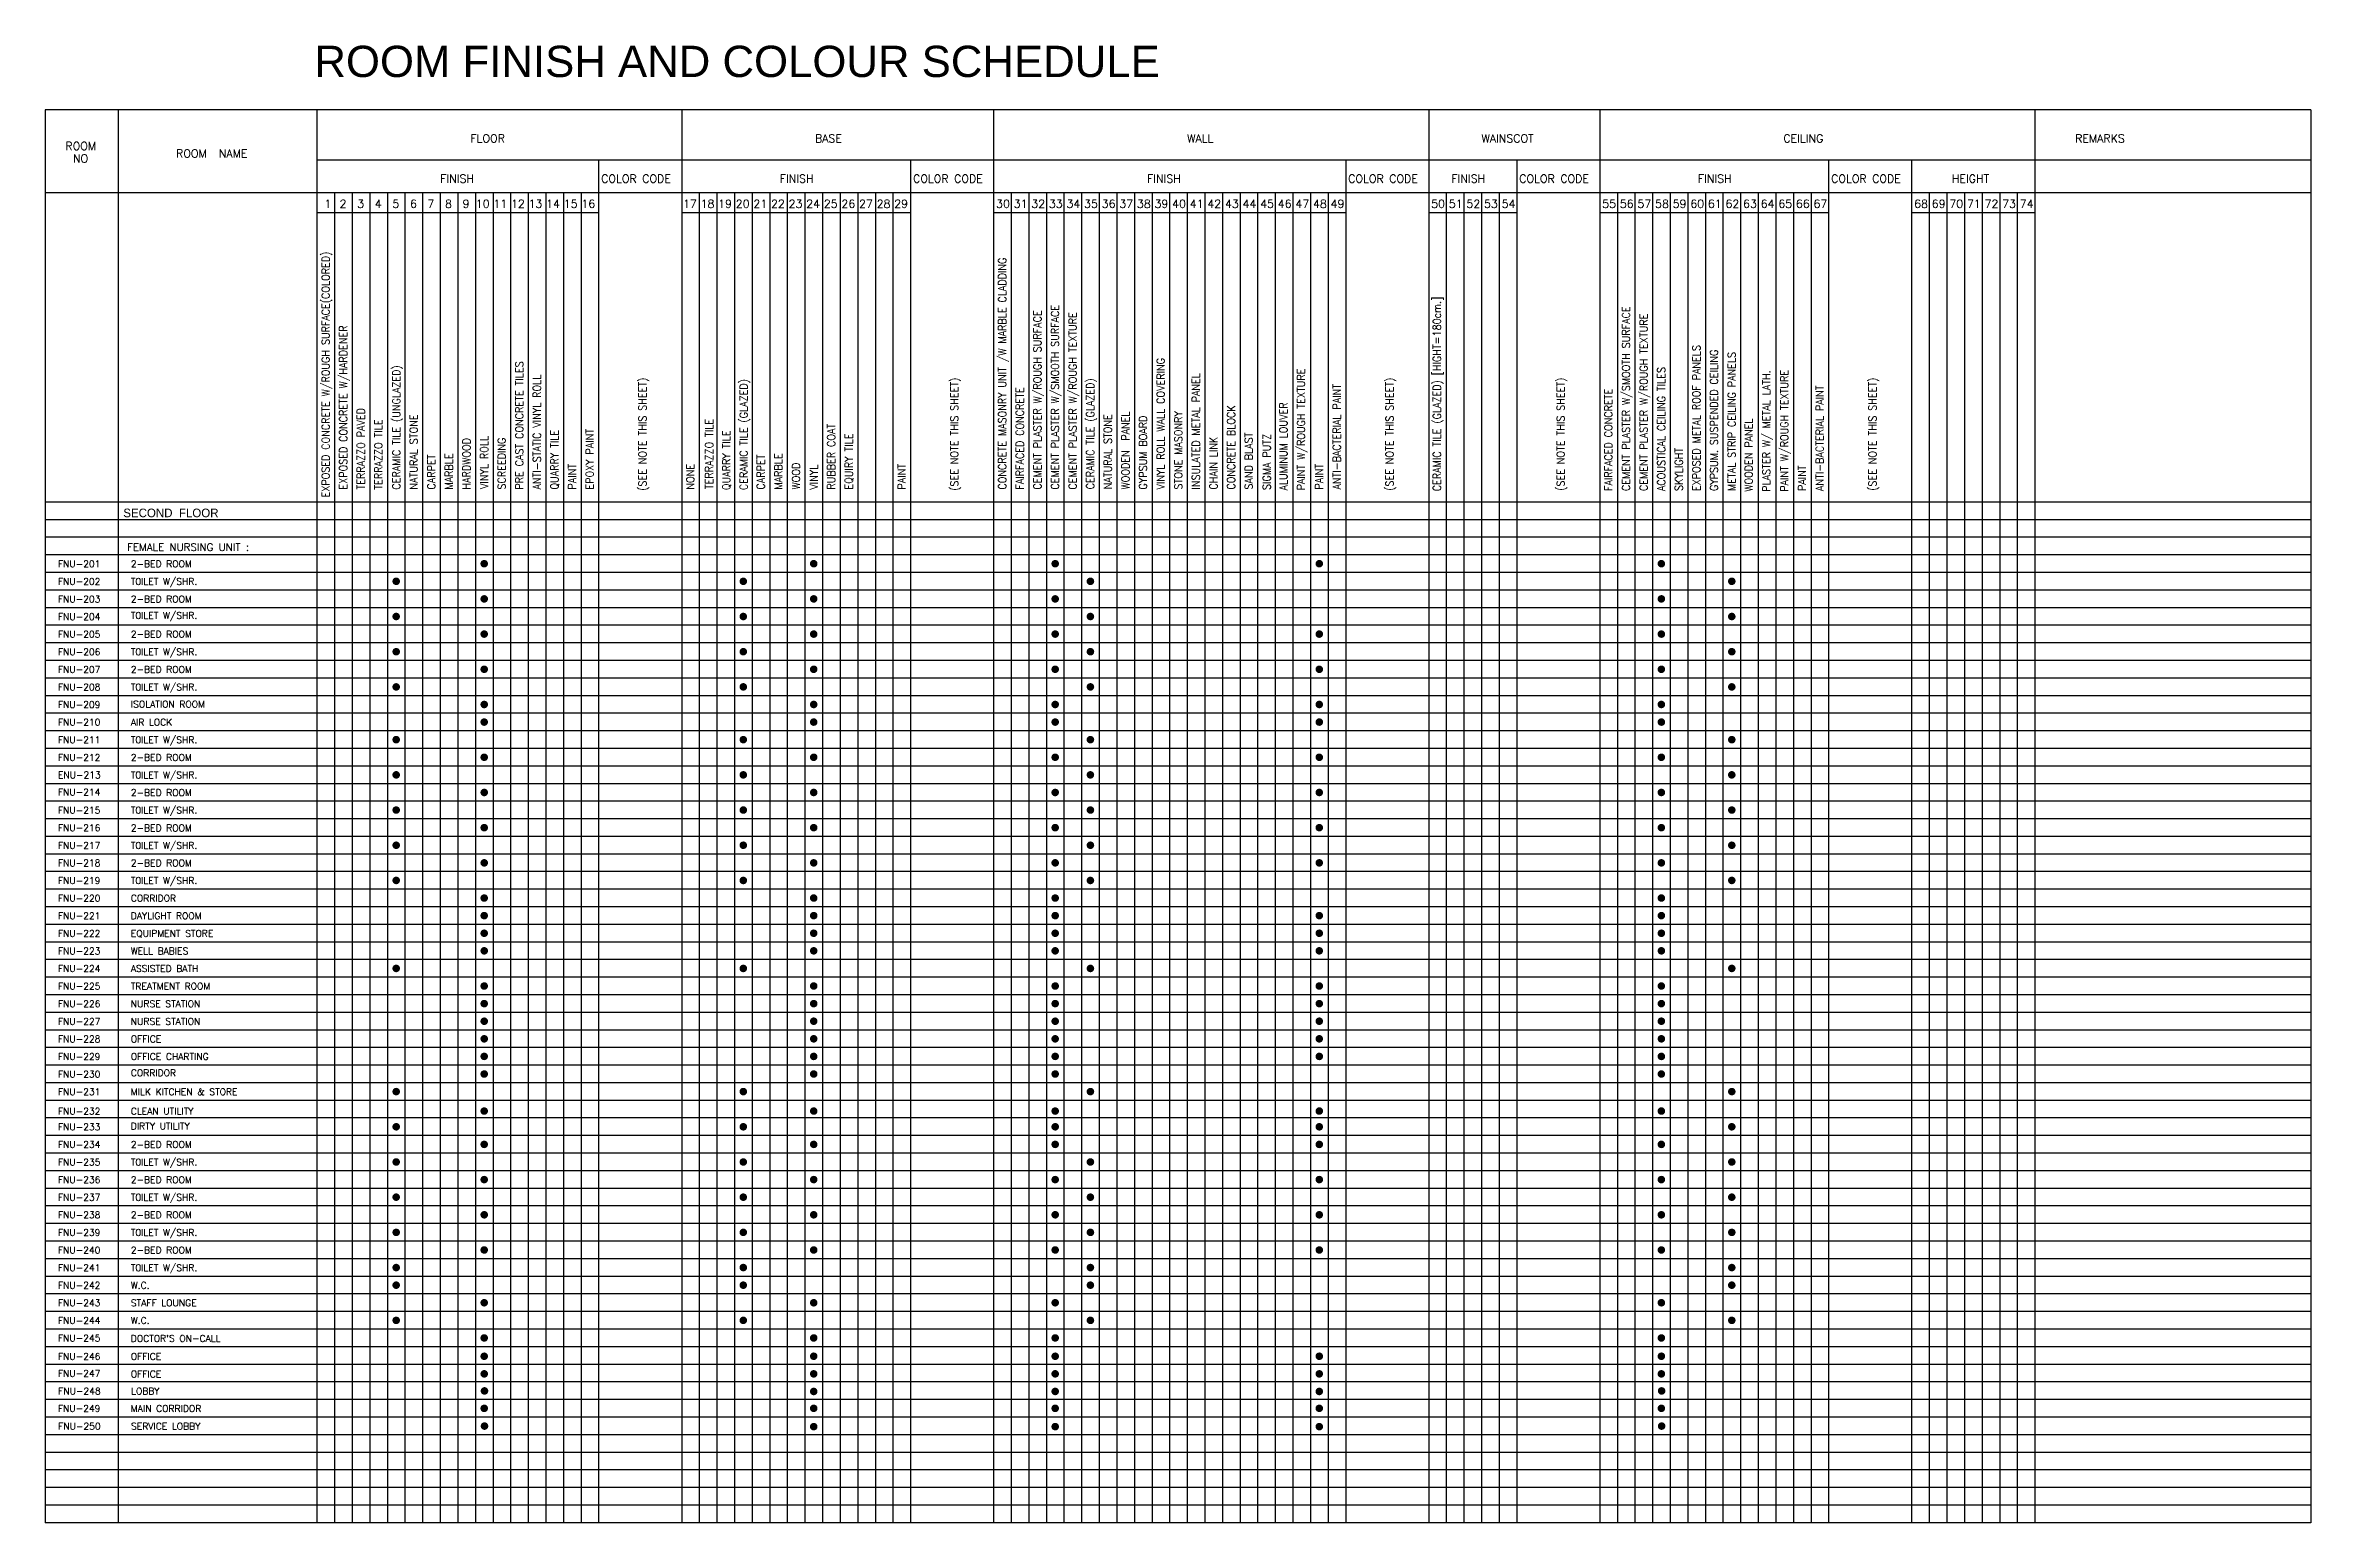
# Model space of a CAD drawing. Extents: x 1060064 to 1161388, y 33709 to 99830.
import ezdxf

# ---------------------------------------------------------------- set-up
doc = ezdxf.new("R2010")
doc.units = 0
doc.layers.get('0').update_dxf_attribs({"linetype": 'CONTINUOUS'})
for name, color, linetype in [('LIFTS', 1, 'CONTINUOUS'), ('LINE', 5, 'CONTINUOUS'), ('RAKA', 2, 'CONTINUOUS'), ('TEXT', 2, 'CONTINUOUS')]:
    doc.layers.add(name, color=color, linetype=linetype)
doc.styles.add('EBORD2', font='romand.shx')
doc.styles.add('ROMANC', font='romanc', dxfattribs={"height": 0.1})
doc.styles.add('ROMANS', font='ROMANS.shx', dxfattribs={"height": 200})
doc.styles.add('STYLE1', font='')
doc.styles.add('STYLE2', font='swissek.ttf')
doc.styles.get('STYLE1').set_extended_font_data('Andalus')

# ---------------------------------------------------------------- blocks, each defined once
blk = doc.blocks.new('DOT1')
at = {"color": 2, "const_width": 150}
blk.add_lwpolyline([(-425, -350, 1), (-275, -350, 1)], format="xyb", close=True, dxfattribs=at)

msp = doc.modelspace()

# ---------------------------------------------------------------- linework, layer by layer
at = {"layer": 'LINE', "color": 2}
for p, q in [((1060064, 96943), (1060064, 33709)), ((1161388, 96943), (1060064, 96943)), ((1161388, 96943), (1060064, 96943)), ((1063327, 96943), (1063327, 79384)), ((1072214, 96943), (1072214, 79384)), ((1088527, 96943), (1088527, 79384)), ((1102477, 96943), (1102477, 79384)), ((1121939, 96943), (1121939, 79384)), ((1129589, 96943), (1129589, 79384)), ((1149052, 96943), (1149052, 79384)), ((1161388, 96943), (1161388, 79384)), ((1161388, 94693), (1072214, 94693)), ((1084814, 94693), (1084814, 79384)), ((1098764, 94693), (1098764, 79384)), ((1118227, 94693), (1118227, 79384)), ((1125877, 94693), (1125877, 79384)), ((1139827, 94693), (1139827, 79384)), ((1143539, 94693), (1143539, 33709)), ((1161388, 93231), (1060064, 93231)), ((1103264, 93231), (1103264, 79384)), ((1104052, 93231), (1104052, 79384)), ((1104839, 93231), (1104839, 79384)), ((1105627, 93231), (1105627, 79384)), ((1106414, 93231), (1106414, 79384)), ((1107202, 93231), (1107202, 79384)), ((1107989, 93231), (1107989, 79384)), ((1108777, 93231), (1108777, 79384)), ((1109564, 93231), (1109564, 79384)), ((1110352, 93231), (1110352, 79384)), ((1111139, 93231), (1111139, 79384)), ((1111927, 93231), (1111927, 79384)), ((1112714, 93231), (1112714, 79384)), ((1113502, 93231), (1113502, 79384)), ((1114289, 93231), (1114289, 79384)), ((1115077, 93231), (1115077, 79384)), ((1115864, 93231), (1115864, 79384)), ((1116652, 93231), (1116652, 79384)), ((1117439, 93231), (1117439, 79384)), ((1084814, 92331), (1072214, 92331)), ((1098764, 92331), (1088527, 92331)), ((1118227, 92331), (1102477, 92331)), ((1125877, 92331), (1121939, 92331)), ((1139827, 92331), (1129589, 92331)), ((1149052, 92331), (1143539, 92331)), ((1161388, 79384), (1060064, 79384)), ((1063327, 79384), (1063327, 33709)), ((1072214, 79384), (1072214, 33709)), ((1084814, 79384), (1084814, 33709)), ((1088527, 79384), (1088527, 33709)), ((1098764, 79384), (1098764, 33709)), ((1102477, 79384), (1102477, 33709)), ((1118227, 79384), (1118227, 33709)), ((1121939, 79384), (1121939, 33709)), ((1125877, 79384), (1125877, 33709)), ((1129589, 79384), (1129589, 33709)), ((1139827, 79384), (1139827, 33709)), ((1149052, 79384), (1149052, 33709)), ((1161388, 79384), (1161388, 33709)), ((1161388, 78597), (1060064, 78597)), ((1161388, 33709), (1060064, 33709)), ((1161388, 33709), (1060064, 33709))]:
    msp.add_line(p, q, dxfattribs=at)
at = {"layer": 'LINE'}
for p, q in [((1073002, 93231), (1073002, 79384)), ((1073789, 93231), (1073789, 79384)), ((1074577, 93231), (1074577, 79384)), ((1075364, 93231), (1075364, 79384)), ((1076152, 93231), (1076152, 79384)), ((1076939, 93231), (1076939, 79384)), ((1077727, 93231), (1077727, 79384)), ((1078514, 93231), (1078514, 79384)), ((1079302, 93231), (1079302, 79384)), ((1080089, 93231), (1080089, 79384)), ((1080877, 93231), (1080877, 79384)), ((1081664, 93231), (1081664, 79384)), ((1082452, 93231), (1082452, 79384)), ((1083239, 93231), (1083239, 79384)), ((1084027, 93231), (1084027, 79384)), ((1089314, 93231), (1089314, 79384)), ((1090102, 93231), (1090102, 79384)), ((1090889, 93231), (1090889, 79384)), ((1091677, 93231), (1091677, 79384)), ((1092464, 93231), (1092464, 79384)), ((1093252, 93231), (1093252, 79384)), ((1094039, 93231), (1094039, 79384)), ((1094827, 93231), (1094827, 79384)), ((1095614, 93231), (1095614, 79384)), ((1096402, 93231), (1096402, 79384)), ((1097189, 93231), (1097189, 79384)), ((1097977, 93231), (1097977, 79384)), ((1122727, 93231), (1122727, 79384)), ((1123514, 93231), (1123514, 79384)), ((1124302, 93231), (1124302, 79384)), ((1125089, 93231), (1125089, 79384)), ((1130377, 93231), (1130377, 79384)), ((1131164, 93231), (1131164, 79384)), ((1131952, 93231), (1131952, 79384)), ((1132739, 93231), (1132739, 79384)), ((1133527, 93231), (1133527, 79384)), ((1134314, 93231), (1134314, 79384)), ((1135102, 93231), (1135102, 79384)), ((1135889, 93231), (1135889, 79384)), ((1136677, 93231), (1136677, 79384)), ((1137464, 93231), (1137464, 79384)), ((1138252, 93231), (1138252, 79384)), ((1139039, 93231), (1139039, 79384)), ((1144327, 93231), (1144327, 33709)), ((1145114, 93231), (1145114, 33709)), ((1145902, 93231), (1145902, 33709)), ((1146689, 93231), (1146689, 33709)), ((1147477, 93231), (1147477, 79384)), ((1148264, 93231), (1148264, 79384)), ((1073002, 79384), (1073002, 33709)), ((1073789, 79384), (1073789, 33709)), ((1074577, 79384), (1074577, 33709)), ((1075364, 79384), (1075364, 33709)), ((1076152, 79384), (1076152, 33709)), ((1076939, 79384), (1076939, 33709)), ((1077727, 79384), (1077727, 33709)), ((1078514, 79384), (1078514, 33709)), ((1079302, 79384), (1079302, 33709)), ((1080089, 79384), (1080089, 33709)), ((1080877, 79384), (1080877, 33709)), ((1081664, 79384), (1081664, 33709)), ((1082452, 79384), (1082452, 33709)), ((1083239, 79384), (1083239, 33709)), ((1084027, 79384), (1084027, 33709)), ((1089314, 79384), (1089314, 33709)), ((1090102, 79384), (1090102, 33709)), ((1090889, 79384), (1090889, 33709)), ((1091677, 79384), (1091677, 33709)), ((1092464, 79384), (1092464, 33709)), ((1093252, 79384), (1093252, 33709)), ((1094039, 79384), (1094039, 33709)), ((1094827, 79384), (1094827, 33709)), ((1095614, 79384), (1095614, 33709)), ((1096402, 79384), (1096402, 33709)), ((1097189, 79384), (1097189, 33709)), ((1097977, 79384), (1097977, 33709)), ((1103264, 79384), (1103264, 33709)), ((1104052, 79384), (1104052, 33709)), ((1104839, 79384), (1104839, 33709)), ((1105627, 79384), (1105627, 33709)), ((1106414, 79384), (1106414, 33709)), ((1107202, 79384), (1107202, 33709)), ((1107989, 79384), (1107989, 33709)), ((1108777, 79384), (1108777, 33709)), ((1109564, 79384), (1109564, 33709)), ((1110352, 79384), (1110352, 33709)), ((1111139, 79384), (1111139, 33709)), ((1111927, 79384), (1111927, 33709)), ((1112714, 79384), (1112714, 33709)), ((1113502, 79384), (1113502, 33709)), ((1114289, 79384), (1114289, 33709)), ((1115077, 79384), (1115077, 33709)), ((1115864, 79384), (1115864, 33709)), ((1116652, 79384), (1116652, 33709)), ((1117439, 79384), (1117439, 33709)), ((1122727, 79384), (1122727, 33709)), ((1123514, 79384), (1123514, 33709)), ((1124302, 79384), (1124302, 33709)), ((1125089, 79384), (1125089, 33709)), ((1130377, 79384), (1130377, 33709)), ((1131164, 79384), (1131164, 33709)), ((1131952, 79384), (1131952, 33709)), ((1132739, 79384), (1132739, 33709)), ((1133527, 79384), (1133527, 33709)), ((1134314, 79384), (1134314, 33709)), ((1135102, 79384), (1135102, 33709)), ((1135889, 79384), (1135889, 33709)), ((1136677, 79384), (1136677, 33709)), ((1137464, 79384), (1137464, 33709)), ((1138252, 79384), (1138252, 33709)), ((1139039, 79384), (1139039, 33709)), ((1147477, 79384), (1147477, 33709)), ((1148264, 79384), (1148264, 33709)), ((1161388, 77809), (1060064, 77809)), ((1161388, 77022), (1060064, 77022)), ((1161388, 76234), (1060064, 76234)), ((1161388, 76234), (1060064, 76234)), ((1161388, 75447), (1060064, 75447)), ((1161388, 74659), (1060064, 74659)), ((1161388, 73872), (1060064, 73872)), ((1161388, 73084), (1060064, 73084)), ((1161388, 72297), (1060064, 72297)), ((1161388, 71509), (1060064, 71509)), ((1161388, 70722), (1060064, 70722)), ((1161388, 69934), (1060064, 69934)), ((1161388, 69147), (1060064, 69147)), ((1161388, 68359), (1060064, 68359)), ((1161388, 67572), (1060064, 67572)), ((1161388, 66784), (1060064, 66784)), ((1161388, 65997), (1060064, 65997)), ((1161388, 65209), (1060064, 65209)), ((1161388, 64422), (1060064, 64422)), ((1161388, 63634), (1060064, 63634)), ((1161388, 62847), (1060064, 62847)), ((1161388, 62059), (1060064, 62059)), ((1161388, 61272), (1060064, 61272)), ((1161388, 60484), (1060064, 60484)), ((1161388, 59697), (1060064, 59697)), ((1161388, 58909), (1060064, 58909)), ((1161388, 58122), (1060064, 58122)), ((1161388, 57334), (1060064, 57334)), ((1161388, 56547), (1060064, 56547)), ((1161388, 55759), (1060064, 55759)), ((1161388, 54972), (1060064, 54972)), ((1161388, 54184), (1060064, 54184)), ((1161388, 53397), (1060064, 53397)), ((1161388, 52609), (1060064, 52609)), ((1161388, 51822), (1060064, 51822)), ((1161388, 51034), (1060064, 51034)), ((1161388, 50247), (1060064, 50247)), ((1161388, 49459), (1060064, 49459)), ((1161388, 48672), (1060064, 48672)), ((1161388, 47884), (1060064, 47884)), ((1161388, 47097), (1060064, 47097)), ((1161388, 46309), (1060064, 46309)), ((1161388, 45522), (1060064, 45522)), ((1161388, 44734), (1060064, 44734)), ((1161388, 43947), (1060064, 43947)), ((1161388, 43159), (1060064, 43159)), ((1161388, 42372), (1060064, 42372)), ((1161388, 41584), (1060064, 41584)), ((1161388, 41584), (1060064, 41584)), ((1161388, 40797), (1060064, 40797)), ((1161388, 40797), (1060064, 40797)), ((1161388, 40009), (1060064, 40009)), ((1161388, 40009), (1060064, 40009)), ((1161388, 39222), (1060064, 39222)), ((1161388, 39222), (1060064, 39222)), ((1161388, 38434), (1060064, 38434)), ((1161388, 38434), (1060064, 38434)), ((1161388, 37647), (1060064, 37647)), ((1161388, 37647), (1060064, 37647)), ((1161388, 36859), (1060064, 36859)), ((1161388, 36859), (1060064, 36859)), ((1161388, 36072), (1060064, 36072)), ((1161388, 36072), (1060064, 36072)), ((1161388, 35284), (1060064, 35284)), ((1161388, 35284), (1060064, 35284)), ((1161388, 34497), (1060064, 34497)), ((1161388, 34497), (1060064, 34497)), ((1161388, 34497), (1060064, 34497)), ((1161388, 34497), (1060064, 34497))]:
    msp.add_line(p, q, dxfattribs=at)

# ---------------------------------------------------------------- block references
at = {"layer": 'LIFTS', "yscale": 1.125, "zscale": 1.125}
for p, xscale in [((1076152, 76234), 1.125), ((1080089, 77022), 1.125), ((1091677, 76234), 1.125), ((1094827, 77022), 1.125), ((1105627, 77022), 1.125), ((1107202, 76234), 1.125), ((1117439, 77022), 1.125), ((1132739, 77022), 1.125), ((1135889, 76234), 1.125), ((1080089, 75447), 1.125), ((1094827, 75447), 1.125), ((1105627, 75447), 1.125), ((1132739, 75447), 1.125), ((1076152, 74659), 1.125), ((1091677, 74659), 1.125), ((1107202, 74659), 1.125), ((1135889, 74659), 1.125), ((1080089, 73872), 1.125), ((1094827, 73872), 1.125), ((1105627, 73872), 1.125), ((1117439, 73872), 1.125), ((1132739, 73872), 1.125), ((1076152, 73084), 1.125), ((1080089, 72297), 1.125), ((1091677, 73084), 1.125), ((1094827, 72297), 1.125), ((1105627, 72297), 1.125), ((1107202, 73084), 1.125), ((1117439, 72297), 1.125), ((1132739, 72297), 1.125), ((1135889, 73084), 1.125), ((1076152, 71509), 1.125), ((1091677, 71509), 1.125), ((1107202, 71509), 1.125), ((1135889, 71509), 1.125), ((1080089, 70722), 1.125), ((1094827, 70722), 1.125), ((1105627, 70722), 1.125), ((1117439, 70722), 1.125), ((1132739, 70722), 1.125), ((1076152, 69147), 1.125), ((1080089, 69934), 1.125), ((1091677, 69147), 1.125), ((1094827, 69934), 1.125), ((1105627, 69934), 1.125), ((1107202, 69147), 1.125), ((1117439, 69934), 1.125), ((1132739, 69934), 1.125), ((1135889, 69147), 1.125), ((1080089, 68359), 1.125), ((1094827, 68359), 1.125), ((1105627, 68359), 1.125), ((1117439, 68359), 1.125), ((1132739, 68359), 1.125), ((1076152, 67572), 1.125), ((1091677, 67572), 1.125), ((1107202, 67572), 1.125), ((1135889, 67572), 1.125), ((1080089, 66784), 1.125), ((1094827, 66784), 1.125), ((1105627, 66784), 1.125), ((1117439, 66784), 1.125), ((1132739, 66784), 1.125), ((1076152, 65997), 1.125), ((1080089, 65209), 1.125), ((1091677, 65997), 1.125), ((1094827, 65209), 1.125), ((1105627, 65209), 1.125), ((1107202, 65997), 1.125), ((1117439, 65209), 1.125), ((1132739, 65209), 1.125), ((1135889, 65997), 1.125), ((1076152, 64422), 1.125), ((1091677, 64422), 1.125), ((1107202, 64422), 1.125), ((1135889, 64422), 1.125), ((1080089, 63634), 1.125), ((1094827, 63634), 1.125), ((1105627, 63634), 1.125), ((1117439, 63634), 1.125), ((1132739, 63634), 1.125), ((1076152, 62847), 1.125), ((1080089, 62059), 1.125), ((1091677, 62847), 1.125), ((1094827, 62059), 1.125), ((1105627, 62059), 1.125), ((1107202, 62847), 1.125), ((1132739, 62059), 1.125), ((1135889, 62847), 1.125), ((1080089, 61272), 1.125), ((1094827, 61272), 1.125), ((1105627, 61272), 1.125), ((1117439, 61272), 1.125), ((1132739, 61272), 1.125), ((1080089, 60484), 1.125), ((1094827, 60484), 1.125), ((1105627, 60484), 1.125), ((1117439, 60484), 1.125), ((1132739, 60484), 1.125), ((1080089, 59697), 1.125), ((1094827, 59697), 1.125), ((1105627, 59697), 1.125), ((1117439, 59697), 1.125), ((1132739, 59697), 1.125), ((1076152, 58909), 1.125), ((1080089, 58122), 1.125), ((1091677, 58909), 1.125), ((1094827, 58122), 1.125), ((1105627, 58122), 1.125), ((1107202, 58909), 1.125), ((1117439, 58122), 1.125), ((1132739, 58122), 1.125), ((1135889, 58909), 1.125), ((1080089, 57334), 1.125), ((1094827, 57334), 1.125), ((1105627, 57334), 1.125), ((1117439, 57334), 1.125), ((1132739, 57334), 1.125), ((1080089, 56547), 1.125), ((1094827, 56547), 1.125), ((1105627, 56547), 1.125), ((1117439, 56547), 1.125), ((1132739, 56547), 1.125), ((1080089, 55759), 1.125), ((1080089, 54972), 1.125), ((1094827, 55759), 1.125), ((1094827, 54972), 1.125), ((1105627, 55759), 1.125), ((1105627, 54972), 1.125), ((1117439, 55759), 1.125), ((1117439, 54972), 1.125), ((1132739, 55759), 1.125), ((1132739, 54972), 1.125), ((1080089, 54184), 1.125), ((1094827, 54184), 1.125), ((1105627, 54184), 1.125), ((1132739, 54184), 1.125), ((1076152, 53397), 1.125), ((1091677, 53397), 1.125), ((1107202, 53397), 1.125), ((1135889, 53397), 1.125), ((1080089, 52526), 1.125), ((1094827, 52526), 1.125), ((1105627, 52526), 1.125), ((1117439, 52526), 1.125), ((1132739, 52526), 1.125), ((1076152, 51822), 1.125), ((1080089, 51034), 1.125), ((1091677, 51822), 1.125), ((1094827, 51034), 1.125), ((1105627, 51822), 1.125), ((1105627, 51034), 1.125), ((1117439, 51822), 1.125), ((1117439, 51034), 1.125), ((1132739, 51034), 1.125), ((1135102, 51822), -1.125), ((1076152, 50247), 1.125), ((1091677, 50247), 1.125), ((1107202, 50247), 1.125), ((1135889, 50247), 1.125), ((1080089, 49459), 1.125), ((1094827, 49459), 1.125), ((1105627, 49459), 1.125), ((1117439, 49459), 1.125), ((1132739, 49459), 1.125), ((1076152, 48672), 1.125), ((1080089, 47884), 1.125), ((1091677, 48672), 1.125), ((1094827, 47884), 1.125), ((1105627, 47884), 1.125), ((1107202, 48672), 1.125), ((1117439, 47884), 1.125), ((1132739, 47884), 1.125), ((1135889, 48672), 1.125), ((1076152, 47097), 1.125), ((1091677, 47097), 1.125), ((1107202, 47097), 1.125), ((1135889, 47097), 1.125), ((1080089, 46309), 1.125), ((1094827, 46309), 1.125), ((1105627, 46309), 1.125), ((1117439, 46309), 1.125), ((1132739, 46309), 1.125), ((1076152, 45522), 1.125), ((1091677, 45522), 1.125), ((1107202, 45522), 1.125), ((1135889, 45522), 1.125), ((1076152, 44734), 1.125), ((1080089, 43947), 1.125), ((1091677, 44734), 1.125), ((1094827, 43947), 1.125), ((1105627, 43947), 1.125), ((1107202, 44734), 1.125), ((1132739, 43947), 1.125), ((1132739, 43947), 1.125), ((1135889, 44734), 1.125), ((1076152, 43159), 1.125), ((1091677, 43159), 1.125), ((1107202, 43159), 1.125), ((1135889, 43159), 1.125), ((1080089, 42372), 1.125), ((1094827, 42372), 1.125), ((1105627, 42372), 1.125), ((1132739, 42372), 1.125), ((1080089, 41553), 1.125), ((1080089, 40765), 1.125), ((1094827, 41553), 1.125), ((1094827, 40765), 1.125), ((1105627, 41553), 1.125), ((1105627, 40765), 1.125), ((1117439, 41553), 1.125), ((1117439, 40765), 1.125), ((1132739, 41553), 1.125), ((1132739, 40765), 1.125), ((1080101, 40002), 1.125), ((1094827, 39978), 1.125), ((1105627, 39978), 1.125), ((1117439, 39978), 1.125), ((1132751, 40002), 1.125), ((1080089, 39222), 1.125), ((1094827, 39222), 1.125), ((1105627, 39222), 1.125), ((1117439, 39222), 1.125), ((1132739, 39222), 1.125), ((1080101, 38427), 1.125), ((1094827, 38403), 1.125), ((1105627, 38403), 1.125), ((1117439, 38403), 1.125), ((1132751, 38427), 1.125)]:
    msp.add_blockref('DOT1', p, dxfattribs=dict(at, xscale=xscale))

# ---------------------------------------------------------------- texts
at = {"color": 1, "style": 'STYLE2'}
msp.add_text('ROOM FINISH AND COLOUR SCHEDULE', height=1400, dxfattribs=at).set_placement((1072099, 98409))
at = {"layer": 'LINE', "color": 2}
for s, height, style, p in [('1', 360, 'ROMANS', (1072552, 92556)), ('2', 360, 'ROMANS', (1073227, 92556)), ('3', 360, 'ROMANS', (1074014, 92556)), ('4', 360, 'ROMANS', (1074802, 92556)), ('5', 360, 'ROMANS', (1075589, 92556)), ('6', 360, 'ROMANS', (1076377, 92556)), ('7', 360, 'ROMANS', (1077154, 92556)), ('8', 360, 'ROMANS', (1077941, 92556)), ('9', 360, 'ROMANS', (1078729, 92556)), ('10', 360, 'ROMANS', (1079316, 92556)), ('11', 360, 'ROMANS', (1080103, 92556)), ('12', 360, 'ROMANS', (1080891, 92556)), ('13', 360, 'ROMANS', (1081678, 92556)), ('14', 360, 'ROMANS', (1082466, 92556)), ('15', 360, 'ROMANS', (1083253, 92556)), ('16', 360, 'ROMANS', (1084041, 92556)), ('17', 360, 'ROMANS', (1088585, 92556)), ('18', 360, 'ROMANS', (1089373, 92556)), ('19', 360, 'ROMANS', (1090160, 92556)), ('20', 360, 'ROMANS', (1090948, 92556)), ('21', 360, 'ROMANS', (1091735, 92556)), ('22', 360, 'ROMANS', (1092523, 92556)), ('23', 360, 'ROMANS', (1093310, 92556)), ('24', 360, 'ROMANS', (1094098, 92556)), ('25', 360, 'ROMANS', (1094885, 92556)), ('26', 360, 'ROMANS', (1095673, 92556)), ('27', 360, 'ROMANS', (1096460, 92556)), ('28', 360, 'ROMANS', (1097248, 92556)), ('29', 360, 'ROMANS', (1098035, 92556)), ('30', 360, 'ROMANS', (1102589, 92556)), ('31', 360, 'ROMANS', (1103377, 92556)), ('32', 360, 'ROMANS', (1104164, 92556)), ('33', 360, 'ROMANS', (1104952, 92556)), ('34', 360, 'ROMANS', (1105739, 92556)), ('35', 360, 'ROMANS', (1106527, 92556)), ('36', 360, 'ROMANS', (1107314, 92556)), ('37', 360, 'ROMANS', (1108102, 92556)), ('38', 360, 'ROMANS', (1108889, 92556)), ('39', 360, 'ROMANS', (1109677, 92556)), ('40', 360, 'ROMANS', (1110464, 92556)), ('41', 360, 'ROMANS', (1111252, 92556)), ('42', 360, 'ROMANS', (1112039, 92556)), ('43', 360, 'ROMANS', (1112827, 92556)), ('44 ', 360, 'ROMANS', (1113614, 92556)), ('45', 360, 'ROMANS', (1114402, 92556)), ('46', 360, 'ROMANS', (1115189, 92556)), ('47', 360, 'ROMANS', (1115977, 92556)), ('48', 360, 'ROMANS', (1116764, 92556)), ('49', 360, 'ROMANS', (1117552, 92556)), ('50', 360, 'ROMANS', (1122052, 92556)), ('51', 360, 'ROMANS', (1122839, 92556)), ('52', 360, 'ROMANS', (1123627, 92556)), ('53', 360, 'ROMANS', (1124414, 92556)), ('54', 360, 'ROMANS', (1125202, 92556)), ('55', 360, 'ROMANS', (1129702, 92556)), ('56', 360, 'ROMANS', (1130489, 92556)), ('57', 360, 'ROMANS', (1131277, 92556)), ('58', 360, 'ROMANS', (1132064, 92556)), ('59', 360, 'ROMANS', (1132852, 92556)), ('60', 360, 'ROMANS', (1133639, 92556)), ('61', 360, 'ROMANS', (1134427, 92556)), ('62', 360, 'ROMANS', (1135214, 92556)), ('63', 360, 'ROMANS', (1136002, 92556)), ('64 ', 360, 'ROMANS', (1136789, 92556)), ('65', 360, 'ROMANS', (1137577, 92556)), ('66', 360, 'ROMANS', (1138364, 92556)), ('67', 360, 'ROMANS', (1139152, 92556)), ('68', 360, 'ROMANS', (1143652, 92556)), ('69', 360, 'ROMANS', (1144439, 92556)), ('70', 360, 'ROMANS', (1145227, 92556)), ('71', 360, 'ROMANS', (1146014, 92556)), ('72', 360, 'ROMANS', (1146802, 92556)), ('73', 360, 'ROMANS', (1147589, 92556)), ('74', 360, 'ROMANS', (1148377, 92556)), ('FEMALE NURSING UNIT :', 337.5, 'ROMANC', (1063720, 77202)), ('FNU-201', 300, 'EBORD2', (1060627, 76471)), ('T0ILET W/SHR.', 300, 'EBORD2', (1063889, 75683)), ('2-BED ROOM', 300, 'EBORD2', (1063889, 76471)), ('FNU-202', 300, 'EBORD2', (1060627, 75683)), ('FNU-203', 300, 'EBORD2', (1060627, 74896)), ('2-BED ROOM', 300, 'EBORD2', (1063889, 74896)), ('FNU-204', 300, 'EBORD2', (1060627, 74108)), ('T0ILET W/SHR.', 300, 'EBORD2', (1063889, 74162)), ('FNU-205', 300, 'EBORD2', (1060627, 73321)), ('2-BED ROOM', 300, 'EBORD2', (1063889, 73325)), ('FNU-206', 300, 'EBORD2', (1060627, 72533)), ('FNU-207', 300, 'EBORD2', (1060627, 71746)), ('T0ILET W/SHR.', 300, 'EBORD2', (1063889, 72533)), ('2-BED ROOM', 300, 'EBORD2', (1063889, 71746)), ('FNU-208', 300, 'EBORD2', (1060627, 70958)), ('T0ILET W/SHR.', 300, 'EBORD2', (1063889, 70958)), ('FNU-209', 300, 'EBORD2', (1060627, 70171)), ('ISOLATION ROOM', 300, 'EBORD2', (1063889, 70189)), ('FNU-210', 300, 'EBORD2', (1060627, 69383)), ('AIR LOCK', 300, 'EBORD2', (1063889, 69383)), ('T0ILET W/SHR.', 300, 'EBORD2', (1063889, 68596)), ('FNU-211', 300, 'EBORD2', (1060627, 68596)), ('FNU-212', 300, 'EBORD2', (1060627, 67808)), ('2-BED ROOM', 300, 'EBORD2', (1063889, 67808)), ('ENU-213', 300, 'EBORD2', (1060627, 67022)), ('T0ILET W/SHR.', 300, 'EBORD2', (1063889, 67021)), ('FNU-214', 300, 'EBORD2', (1060627, 66258)), ('2-BED ROOM', 300, 'EBORD2', (1063889, 66233)), ('FNU-215', 300, 'EBORD2', (1060627, 65446)), ('FNU-216', 300, 'EBORD2', (1060627, 64658)), ('T0ILET W/SHR.', 300, 'EBORD2', (1063889, 65446)), ('2-BED ROOM', 300, 'EBORD2', (1063889, 64650)), ('FNU-217', 300, 'EBORD2', (1060627, 63871)), ('T0ILET W/SHR.', 300, 'EBORD2', (1063889, 63871)), ('FNU-218', 300, 'EBORD2', (1060627, 63084)), ('2-BED ROOM', 300, 'EBORD2', (1063889, 63083)), ('FNU-219', 300, 'EBORD2', (1060627, 62296)), ('FNU-220', 300, 'EBORD2', (1060627, 61508)), ('T0ILET W/SHR.', 300, 'EBORD2', (1063889, 62296)), ('CORRIDOR', 300, 'EBORD2', (1063889, 61508)), ('FNU-221', 300, 'EBORD2', (1060627, 60721)), ('DAYLIGHT ROOM', 300, 'EBORD2', (1063889, 60721)), ('FNU-222', 300, 'EBORD2', (1060627, 59933)), ('EQUIPMENT STORE', 300, 'EBORD2', (1063889, 59933)), ('FNU-223', 300, 'EBORD2', (1060627, 59146)), ('WELL BABIES', 300, 'EBORD2', (1063889, 59146)), ('FNU-224', 300, 'EBORD2', (1060627, 58358)), ('FNU-225', 300, 'EBORD2', (1060627, 57571)), ('ASSISTED BATH', 300, 'EBORD2', (1063889, 58358)), ('TREATMENT ROOM', 300, 'EBORD2', (1063889, 57571)), ('FNU-226', 300, 'EBORD2', (1060627, 56783)), ('NURSE STATION', 300, 'EBORD2', (1063889, 56783)), ('FNU-227', 300, 'EBORD2', (1060627, 55996)), ('NURSE STATION', 300, 'EBORD2', (1063889, 55996)), ('FNU-228', 300, 'EBORD2', (1060627, 55208)), ('FNU-229', 300, 'EBORD2', (1060627, 54421)), ('OFFICE', 300, 'EBORD2', (1063889, 55208)), ('OFFICE CHARTING', 300, 'EBORD2', (1063889, 54421)), ('FNU-230', 300, 'EBORD2', (1060627, 53633)), ('CORRIDOR', 300, 'EBORD2', (1063889, 53691)), ('FNU-231', 300, 'EBORD2', (1060627, 52846)), ('MILK KITCHEN & STORE', 300, 'EBORD2', (1063889, 52846)), ('FNU-232', 300, 'EBORD2', (1060627, 51974)), ('CLEAN UTILITY', 300, 'EBORD2', (1063889, 51974)), ('FNU-233', 300, 'EBORD2', (1060627, 51271)), ('FNU-234', 300, 'EBORD2', (1060627, 50484)), ('2-BED ROOM', 300, 'EBORD2', (1063889, 50483)), ('DIRTY UTILITY', 300, 'EBORD2', (1063889, 51310)), ('FNU-235', 300, 'EBORD2', (1060627, 49696)), ('T0ILET W/SHR.', 300, 'EBORD2', (1063889, 49696)), ('FNU-236', 300, 'EBORD2', (1060627, 48909)), ('2-BED ROOM', 300, 'EBORD2', (1063889, 48908)), ('FNU-237', 300, 'EBORD2', (1060627, 48121)), ('FNU-238', 300, 'EBORD2', (1060627, 47334)), ('T0ILET W/SHR.', 300, 'EBORD2', (1063889, 48121)), ('2-BED ROOM', 300, 'EBORD2', (1063889, 47333)), ('FNU-239', 300, 'EBORD2', (1060627, 46546)), ('T0ILET W/SHR.', 300, 'EBORD2', (1063889, 46546)), ('FNU-240', 300, 'EBORD2', (1060627, 45759)), ('2-BED ROOM', 300, 'EBORD2', (1063889, 45758)), ('FNU-241', 300, 'EBORD2', (1060627, 44971)), ('T0ILET W/SHR.', 300, 'EBORD2', (1063889, 44971)), ('FNU-242', 300, 'EBORD2', (1060627, 44183)), ('FNU-243', 300, 'EBORD2', (1060627, 43396)), ('W.C.', 300, 'EBORD2', (1063889, 44183)), ('STAFF LOUNGE', 300, 'EBORD2', (1063889, 43396)), ('FNU-244', 300, 'EBORD2', (1060627, 42608)), ('W.C.', 300, 'EBORD2', (1063889, 42608)), ('FNU-245', 300, 'EBORD2', (1060627, 41821)), ("DOCTOR'S ON-CALL", 300, 'EBORD2', (1063889, 41806)), ('FNU-246', 300, 'EBORD2', (1060627, 41002)), ('FNU-247', 300, 'EBORD2', (1060627, 40243)), ('OFFICE', 300, 'EBORD2', (1063889, 41002)), ('FNU-248', 300, 'EBORD2', (1060638, 39450)), ('OFFICE', 300, 'EBORD2', (1063889, 40214)), ('LOBBY', 300, 'EBORD2', (1063901, 39450)), ('FNU-249', 300, 'EBORD2', (1060627, 38671)), ('MAIN CORRIDOR', 300, 'EBORD2', (1063889, 38671)), ('FNU-250', 300, 'EBORD2', (1060638, 37875)), ('SERVICE LOBBY', 300, 'EBORD2', (1063901, 37875))]:
    msp.add_text(s, height=height, dxfattribs=dict(at, style=style)).set_placement(p)
at = {"layer": 'LINE', "color": 2, "style": 'EBORD2', "width": 0.9}
for s, p in [('EXPOSED CONCRETE W/ROUGH SURFACE(COLORED)', (1072777, 79593)), ('CONCRETE MASONRY UNIT /W MARBLE CLADDING', (1103039, 79947)), ('CEMENT PLASTER W/SMOOTH SURFACE', (1105402, 79947)), ('CERAMIC TILE (GLAZED) [HIGHT=180cm.]', (1122480, 79872)), ('CEMENT PLASTER W/SMOOTH SURFACE', (1130939, 79880)), ('EXPOSED CONCRETE W/HARDENER', (1073564, 79947)), ('CEMENT PLASTER W/ROUGH SURFACE', (1104614, 79947)), ('CEMENT PLASTER W/ROUGH TEXTURE', (1106189, 79947)), ('CEMENT PLASTER W/ROUGH TEXTURE', (1131727, 79880)), ('EXPOSED METAL ROOF PANELS', (1134089, 79880)), ('GYPSUM. SUSPENDED CEILING', (1134877, 79880)), ('METAL STRIP CEILING PANELS', (1135664, 79880)), ('CERAMIC TILE (UNGLAZED)', (1075941, 79946)), ('PRE CAST CONCRETE TILES', (1081439, 79947)), ('ANTI-STATIC VINYL ROLL', (1082227, 79947)), ('VINYL ROLL WALL COVERING', (1110127, 79947)), ('INSULATED METAL PANEL', (1111702, 79947)), ('PAINT W/ROUGH TEXTURE', (1116403, 79909)), ('ACOUSTICAL CEILING TILES', (1132514, 79880)), ('PLASTER W/ METAL LATH.', (1137219, 79845)), ('PAINT W/ROUGH TEXTURE', (1138019, 79848)), ('(SEE NOTE THIS SHEET)', (1086950, 79892)), ('CERAMIC TILE (GLAZED)', (1091471, 79921)), ('(SEE NOTE THIS SHEET)', (1100900, 79892)), ('FAIRFACED CONCRETE', (1103827, 79947)), ('CERAMIC TILE (GLAZED)', (1106976, 79958)), ('ANTI-BACTERIAL PAINT', (1118002, 79947)), ('(SEE NOTE THIS SHEET)', (1120363, 79892)), ('(SEE NOTE THIS SHEET)', (1128013, 79892)), ('FAIRFACED CONCRETE', (1130152, 79880)), ('ANTI-BACTERIAL PAINT', (1139602, 79880)), ('(SEE NOTE THIS SHEET)', (1141963, 79892)), ('TERRAZZO PAVED', (1074352, 79947)), ('TERRAZZO TILE', (1075137, 79940)), ('NATURAL STONE', (1076714, 79947)), ('TERRAZZO TILE', (1089931, 79964)), ('NATURAL STONE', (1107763, 79958)), ('WOODEN  PANEL', (1108552, 79947)), ('GYPSUM BOARD', (1109339, 79947)), ('STONE MASONRY', (1110914, 79947)), ('CONCRETE BLOCK', (1113277, 79947)), ('ALUMINUM LOUVER', (1115617, 79903)), ('WOODEN PANEL', (1136428, 79848)), ('HARDWOOD', (1079077, 79947)), ('VINYL ROLL', (1079869, 79971)), ('SCREEDING', (1080652, 79947)), ('QUARRY TILE', (1083014, 79947)), ('EPOXY PAINT', (1084589, 79947)), ('QUARRY TILE', (1090701, 79921)), ('RUBBER COAT', (1095389, 79947)), ('EQUIRY TILE', (1096177, 79947)), ('CHAIN LINK', (1112489, 79947)), ('SAND BLAST', (1114064, 79947)), ('SIGMA PUTZ', (1114872, 79928)), ('CARPET', (1077502, 79947)), ('MARBLE', (1078289, 79947)), ('PAINT', (1083802, 79947)), ('CARPET', (1092239, 79947)), ('MARBLE', (1093027, 79947)), ('WOOD', (1093814, 79947)), ('VINYL', (1094611, 79942)), ('PAINT', (1098539, 79947)), ('PAINT', (1117214, 79947)), ('SKYLIGHT', (1133302, 79880)), ('NONE', (1089089, 79947)), ('PAINT', (1138814, 79880))]:
    msp.add_text(s, height=350, rotation=90, dxfattribs=at).set_placement(p)
at = {"layer": 'RAKA', "style": 'ROMANS'}
for s, p in [('ROOM', (1060964, 95143)), ('FLOOR', (1079077, 95481)), ('BASE', (1094489, 95481)), ('WALL', (1111139, 95481)), ('WAINSCOT', (1124302, 95481)), ('CEILING', (1137802, 95481)), ('REMARKS', (1150852, 95481)), ('NO', (1061302, 94581)), ('ROOM', (1065914, 94806)), ('NAME', (1067827, 94806)), ('FINISH', (1077727, 93681)), ('COLOR CODE', (1084927, 93681)), ('FINISH', (1092914, 93681)), ('COLOR CODE', (1098877, 93681)), ('FINISH', (1109339, 93681)), ('COLOR CODE', (1118339, 93681)), ('FINISH', (1122952, 93681)), ('COLOR CODE', (1125989, 93681)), ('FINISH', (1133977, 93681)), ('COLOR CODE', (1139939, 93681)), ('HEIGHT', (1145339, 93681))]:
    msp.add_text(s, height=360, dxfattribs=at).set_placement(p)
at = {"layer": 'TEXT', "style": 'STYLE1'}
msp.add_text('SECOND  FLOOR ', height=384.75, dxfattribs=at).set_placement((1063552, 78709))

doc.saveas('drawing.dxf')
